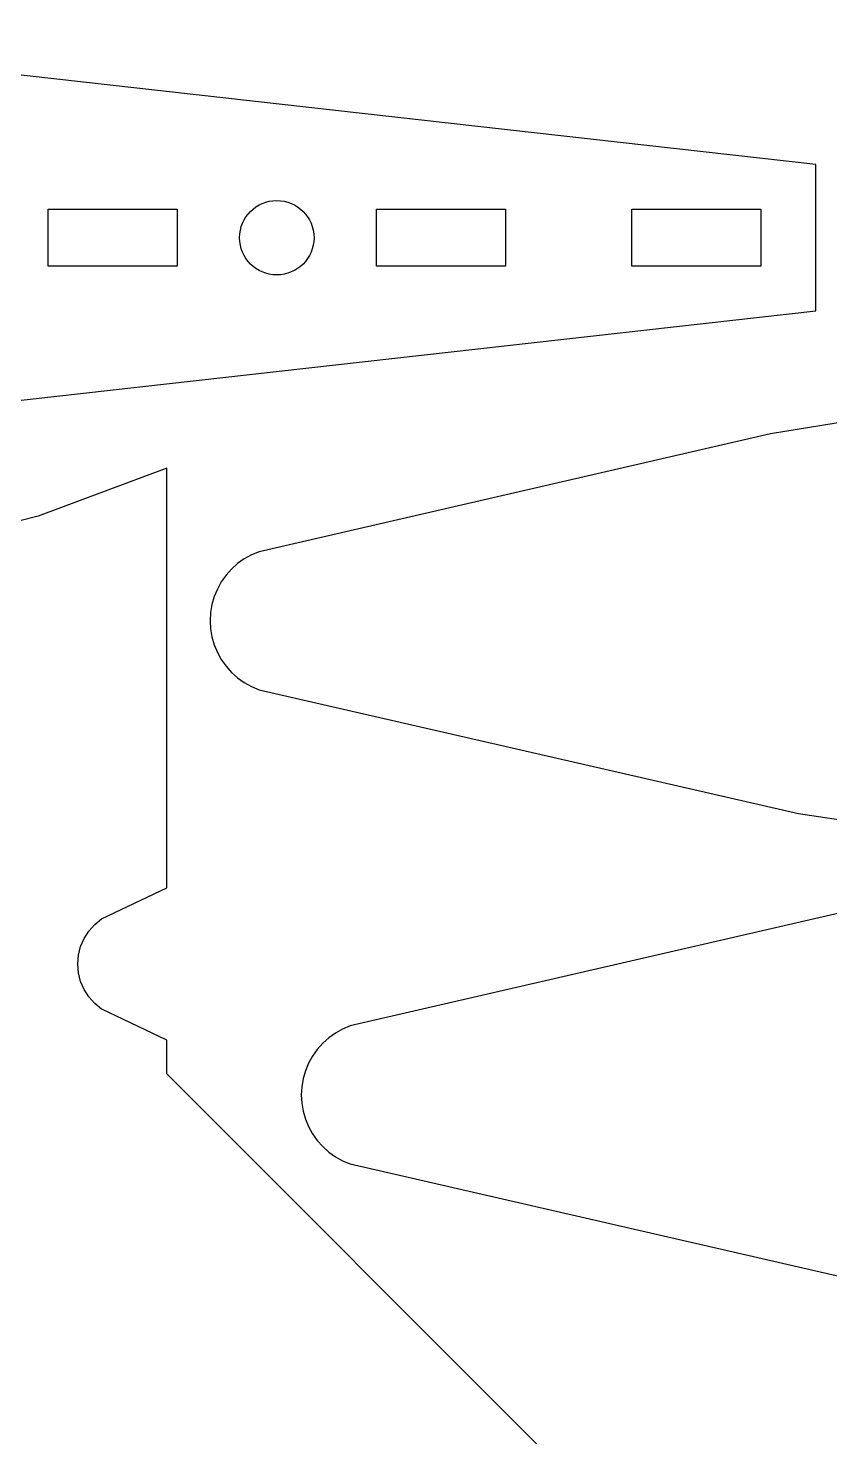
# Model space of a CAD drawing. Header units: millimetres. Extents: x -214 to 214, y -114 to 114.
# Drawn here: x -123 to -79.1, y -13.2 to 64 of the extents above; entities that cross this region are included whole.
import ezdxf

# ---------------------------------------------------------------- set-up
doc = ezdxf.new("R2010")
doc.units = ezdxf.units.MM
doc.layers.add('1', color=7, linetype='CONTINUOUS')

msp = doc.modelspace()

# ---------------------------------------------------------------- linework, layer by layer
at = {"layer": '1', "color": 0}
for p, q in [((-79.821, 56.509), (-146.269, 63.989)), ((-79.821, 48.49), (-79.821, 56.509)), ((-121.92, 50.935), (-121.92, 54.065)), ((-121.92, 54.065), (-114.841, 54.065)), ((-114.841, 54.065), (-114.841, 50.935)), ((-103.92, 50.935), (-103.92, 54.065)), ((-103.92, 54.065), (-96.841, 54.065)), ((-96.841, 54.065), (-96.841, 50.935)), ((-89.92, 50.935), (-89.92, 54.065)), ((-89.92, 54.065), (-82.841, 54.065)), ((-82.841, 54.065), (-82.841, 50.935)), ((-114.841, 50.935), (-121.92, 50.935)), ((-96.841, 50.935), (-103.92, 50.935)), ((-82.841, 50.935), (-89.92, 50.935)), ((-146.27, 41.011), (-79.821, 48.49)), ((-75.992, 42.776), (-82.304, 41.753)), ((-82.304, 41.753), (-110.353, 35.283)), ((-115.417, 39.871), (-122.461, 37.228)), ((-115.417, 16.85), (-115.417, 39.871)), ((-122.461, 37.229), (-128.086, 35.823)), ((-122.461, 37.228), (-122.461, 37.229)), ((-111.161, 34.893), (-111.527, 34.633)), ((-110.768, 35.111), (-111.161, 34.893)), ((-110.353, 35.283), (-110.768, 35.111)), ((-112.161, 33.998), (-112.42, 33.631)), ((-111.862, 34.333), (-112.161, 33.998)), ((-111.527, 34.633), (-111.862, 34.333)), ((-112.638, 33.238), (-112.809, 32.823)), ((-112.42, 33.631), (-112.638, 33.238)), ((-112.809, 32.823), (-112.934, 32.391)), ((-113.009, 31.948), (-113.034, 31.5)), ((-112.934, 32.391), (-113.009, 31.948)), ((-113.034, 31.5), (-113.009, 31.052)), ((-113.009, 31.052), (-112.934, 30.609)), ((-112.934, 30.609), (-112.809, 30.177)), ((-112.809, 30.177), (-112.638, 29.762)), ((-112.638, 29.762), (-112.42, 29.369)), ((-112.42, 29.369), (-112.161, 29.002)), ((-112.161, 29.002), (-111.862, 28.667)), ((-111.862, 28.667), (-111.527, 28.367)), ((-111.527, 28.367), (-111.161, 28.107)), ((-111.161, 28.107), (-110.768, 27.889)), ((-110.768, 27.889), (-110.353, 27.717)), ((-110.353, 27.717), (-80.78, 20.924)), ((-80.78, 20.924), (-75.993, 20.224)), ((-118.984, 15.15), (-115.417, 16.85)), ((-77.304, 15.753), (-105.353, 9.283)), ((-119.685, 14.485), (-119.362, 14.846)), ((-119.362, 14.846), (-118.984, 15.15)), ((-120.136, 13.633), (-119.945, 14.078)), ((-119.945, 14.078), (-119.685, 14.485)), ((-120.293, 12.679), (-120.253, 13.161)), ((-120.253, 13.161), (-120.136, 13.633)), ((-120.253, 12.195), (-120.293, 12.679)), ((-120.136, 11.723), (-120.253, 12.195)), ((-119.945, 11.278), (-120.136, 11.723)), ((-119.685, 10.871), (-119.945, 11.278)), ((-119.362, 10.51), (-119.685, 10.871)), ((-118.984, 10.206), (-119.362, 10.51)), ((-118.969, 10.197), (-118.984, 10.206)), ((-115.417, 8.506), (-118.969, 10.197)), ((-105.353, 9.283), (-105.768, 9.111)), ((-115.417, 6.66), (-115.417, 8.506)), ((-106.527, 8.633), (-106.862, 8.333)), ((-106.161, 8.893), (-106.527, 8.633)), ((-105.768, 9.111), (-106.161, 8.893)), ((-107.161, 7.998), (-107.42, 7.631)), ((-106.862, 8.333), (-107.161, 7.998)), ((-107.638, 7.238), (-107.809, 6.823)), ((-107.42, 7.631), (-107.638, 7.238)), ((-94.766, -13.989), (-115.417, 6.66)), ((-107.934, 6.391), (-108.009, 5.948)), ((-107.809, 6.823), (-107.934, 6.391)), ((-108.009, 5.948), (-108.034, 5.5)), ((-108.034, 5.5), (-108.009, 5.052)), ((-108.009, 5.052), (-107.934, 4.609)), ((-107.934, 4.609), (-107.809, 4.177)), ((-107.809, 4.177), (-107.638, 3.762)), ((-107.638, 3.762), (-107.42, 3.369)), ((-107.42, 3.369), (-107.161, 3.002)), ((-107.161, 3.002), (-106.862, 2.667)), ((-106.862, 2.667), (-106.527, 2.367)), ((-106.527, 2.367), (-106.161, 2.107)), ((-106.161, 2.107), (-105.768, 1.889)), ((-105.768, 1.889), (-105.353, 1.717)), ((-105.353, 1.717), (-75.78, -5.075))]:
    msp.add_line(p, q, dxfattribs=at)
msp.add_circle((-109.379, 52.5), 2.04, dxfattribs=at)

doc.saveas('drawing.dxf')
